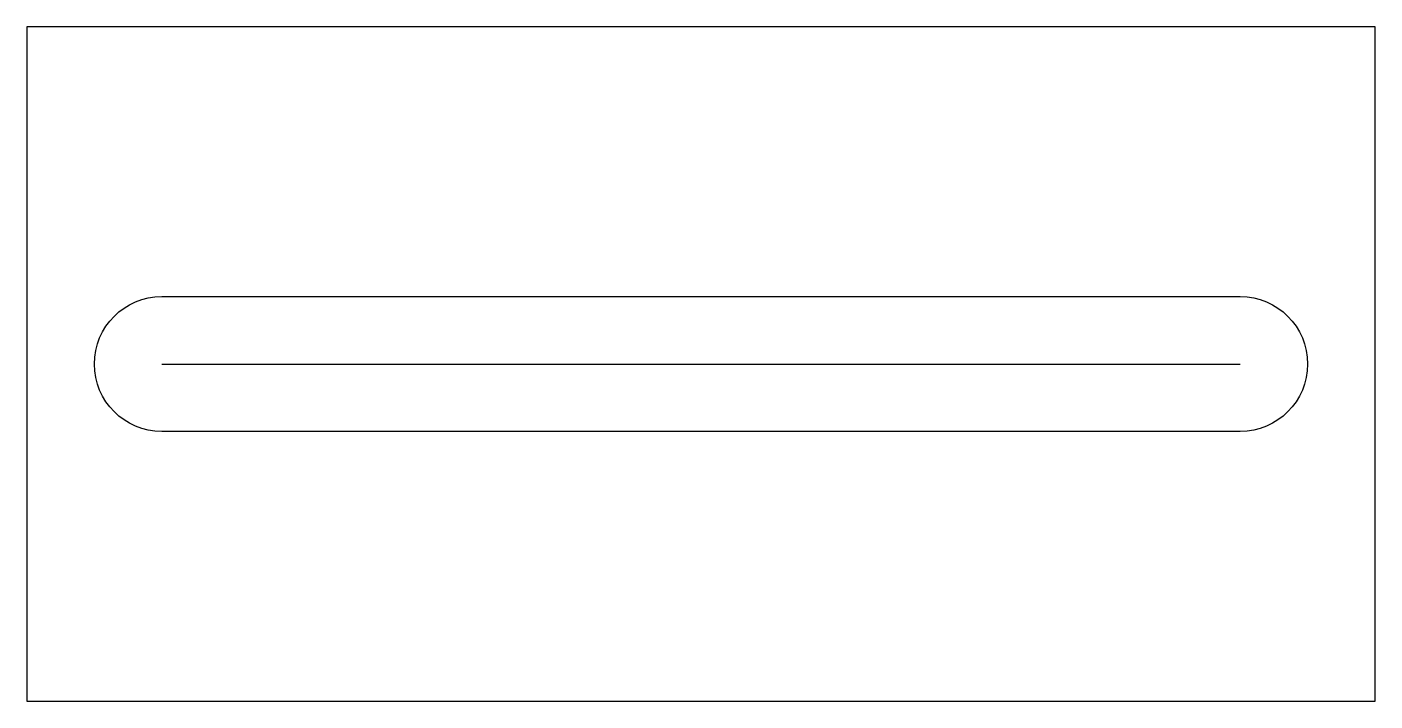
# Model space of a CAD drawing. Header units: millimetres. Extents: x -100 to 100, y -50 to 50.
import ezdxf

# ---------------------------------------------------------------- set-up
doc = ezdxf.new("R2010")
doc.units = ezdxf.units.MM
doc.layers.get('0').update_dxf_attribs({"linetype": 'CONTINUOUS'})

msp = doc.modelspace()

# ---------------------------------------------------------------- linework, layer by layer
msp.add_line((-80, 0), (80, 0))
msp.add_lwpolyline([(100, 50), (-100, 50), (-100, -50), (100, -50)], close=True)
msp.add_lwpolyline([(80, -10), (-80, -10, -1), (-80, 10), (80, 10, -1)], format="xyb", close=True)

doc.saveas('drawing.dxf')
